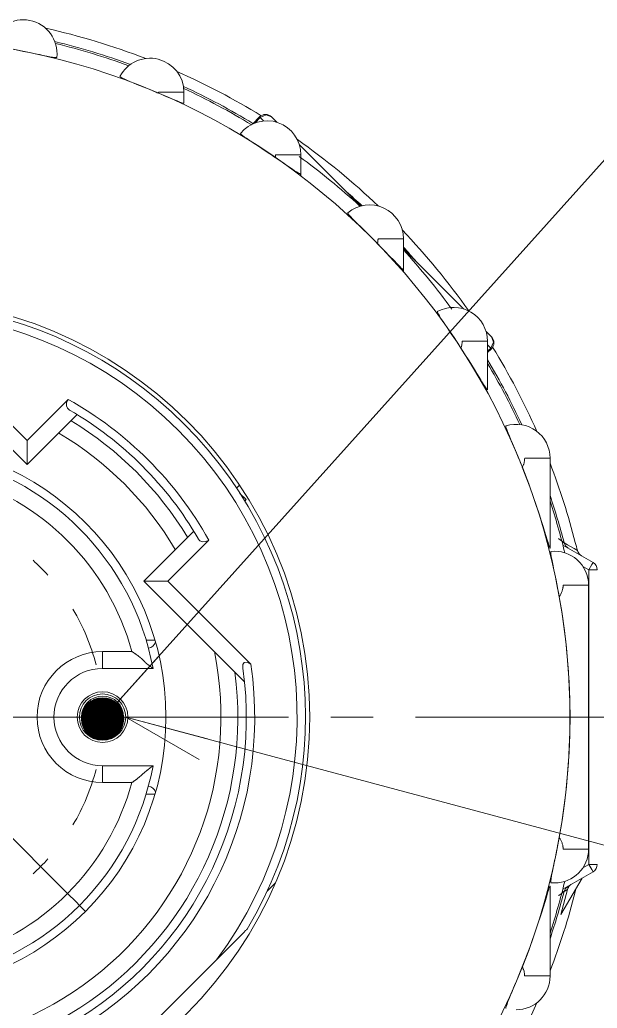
# Model space of a CAD drawing. Header units: millimetres. Extents: x 7 to 587, y 2 to 418.
# Drawn here: x 515.33 to 528.98, y 313.25 to 336.63 of the extents above; entities that cross this region are included whole.
import ezdxf

# ---------------------------------------------------------------- set-up
doc = ezdxf.new("R2010")
doc.units = ezdxf.units.MM
doc.layers.add('GR01_01', color=7, linetype='Continuous')
doc.layers.add('表題、部品表', color=7, linetype='Continuous')

# ---------------------------------------------------------------- blocks, each defined once
blk = doc.blocks.new('FXTIP_BLACKDOT_S')
at = {"color": 0, "linetype": 'Continuous', "lineweight": -2}
blk.add_line((0, 0), (-1, 0), dxfattribs=at)
at = {"color": 0, "linetype": 'Continuous', "lineweight": -2, "const_width": 0.25}
blk.add_lwpolyline([(-0.125, 0, 1), (0.125, 0, 1)], format="xyb", close=True, dxfattribs=at)
at = {"color": 0, "linetype": 'Continuous', "lineweight": -2}
blk.add_circle((0, 0), 0.25, dxfattribs=at)
blk = doc.blocks.new('FXTIP_ARROW_S')
at = {"color": 0, "linetype": 'Continuous', "lineweight": -2}
for q in [(-0.966, 0.259), (-1, 0), (-0.966, -0.259)]:
    blk.add_line((0, 0), q, dxfattribs=at)

msp = doc.modelspace()

# ---------------------------------------------------------------- linework, layer by layer
at = {"layer": 'GR01_01', "color": 3, "linetype": 'Continuous', "lineweight": 13}
for p, q in [((519.209, 334.665), (519.209, 334.922)), ((520.999, 334.336), (520.831, 334.168)), ((521.014, 334.321), (520.883, 334.19)), ((521.094, 334.241), (521.014, 334.321)), ((521.282, 334.336), (521.408, 334.21)), ((521.941, 333.677), (523.39, 332.228)), ((521.976, 332.949), (521.976, 333.443)), ((524.4, 330.669), (524.4, 331.454)), ((524.4, 331.218), (525.822, 329.796)), ((526.355, 329.263), (526.481, 329.137)), ((526.39, 327.884), (526.39, 329.029)), ((526.466, 328.869), (526.39, 328.945)), ((526.39, 328.793), (526.466, 328.869)), ((526.39, 328.763), (526.481, 328.854)), ((513.534, 328.649), (515.502, 326.681)), ((515.502, 326.115), (513.119, 328.498)), ((515.502, 326.681), (516.473, 327.651)), ((516.683, 327.296), (515.502, 326.115)), ((515.502, 326.115), (515.502, 326.681)), ((527.869, 324.141), (527.869, 326.263)), ((520.527, 325.624), (520.455, 325.552)), ((520.681, 325.283), (520.535, 325.428)), ((520.681, 325.283), (520.647, 325.25)), ((518.26, 323.357), (519.441, 324.538)), ((519.796, 324.328), (518.826, 323.357)), ((528.172, 324.209), (528.885, 323.798)), ((528.785, 323.624), (528.645, 323.705)), ((528.785, 316.655), (528.785, 323.624)), ((520.643, 320.974), (518.26, 323.357)), ((518.26, 323.357), (518.826, 323.357)), ((518.826, 323.357), (520.794, 321.389)), ((528.779, 317.018), (528.779, 323.261)), ((518.316, 321.96), (518.525, 321.96)), ((517.285, 321.69), (517.978, 321.69)), ((517.285, 321.29), (518.479, 321.29)), ((513.785, 320.14), (521.685, 320.14)), ((516.035, 320.14), (515.035, 320.14)), ((517.035, 320.14), (517.535, 320.14)), ((518.535, 320.14), (519.535, 320.14)), ((522.685, 320.14), (523.685, 320.14)), ((524.685, 320.14), (532.585, 320.14)), ((516.457, 315.968), (513.098, 319.327)), ((513.098, 319.327), (516.457, 315.968)), ((518.479, 318.99), (517.285, 318.99)), ((517.978, 318.59), (517.285, 318.59)), ((518.525, 318.32), (518.316, 318.32)), ((528.645, 316.575), (528.785, 316.655)), ((528.885, 316.482), (528.172, 316.071)), ((521.178, 316.022), (521.376, 316.22)), ((527.869, 314.017), (527.869, 316.138)), ((528.127, 315.469), (528.625, 316.332)), ((528.625, 316.332), (528.127, 315.469)), ((528.127, 315.469), (528.283, 316.065)), ((528.466, 316.009), (528.489, 316.097)), ((516.881, 315.544), (516.74, 315.685)), ((516.74, 315.685), (516.881, 315.544)), ((519.98, 314.4), (518.025, 312.445))]:
    msp.add_line(p, q, dxfattribs=at)
for points in [[(516.202, 335.747), (516.2, 335.742), (516.182, 335.74), (516.149, 335.743), (516.1, 335.75), (516.038, 335.76), (515.965, 335.774), (515.881, 335.79), (515.79, 335.809), (515.693, 335.829), (515.594, 335.85), (515.506, 335.869), (515.418, 335.887), (515.241, 335.92), (515.067, 335.953), (514.974, 335.971), (514.888, 335.988), (514.811, 336.004), (514.746, 336.019), (514.695, 336.032), (514.66, 336.042), (514.639, 336.052), (514.639, 336.055), (514.639, 336.058)], [(518.609, 334.897), (518.579, 334.909), (518.55, 334.922), (518.49, 334.948), (518.429, 334.973), (518.263, 335.041), (518.098, 335.106), (518.011, 335.142), (517.929, 335.176), (517.857, 335.207), (517.797, 335.234), (517.749, 335.256), (517.717, 335.274), (517.698, 335.287), (517.699, 335.293)], [(518.609, 334.922), (519.034, 334.922), (519.209, 334.922)], [(518.609, 334.922), (518.609, 334.916), (518.609, 334.909), (518.609, 334.897)], [(518.609, 334.897), (518.609, 334.897)], [(519.209, 334.662), (519.201, 334.662), (519.193, 334.661), (519.161, 334.67), (519.114, 334.687), (519.046, 334.713), (518.965, 334.746), (518.869, 334.786), (518.765, 334.83), (518.688, 334.863), (518.609, 334.897)], [(521.014, 334.321), (521.151, 334.384), (521.282, 334.336)], [(521.014, 334.321), (521.008, 334.327), (521.003, 334.332), (521.001, 334.334), (520.999, 334.336)], [(521.37, 333.377), (521.366, 333.379), (521.358, 333.385), (521.354, 333.387), (521.28, 333.439), (521.205, 333.489), (521.055, 333.588), (520.906, 333.685), (520.827, 333.737), (520.754, 333.786), (520.69, 333.83), (520.636, 333.868), (520.594, 333.899), (520.565, 333.923), (520.557, 333.931), (520.549, 333.94), (520.55, 333.943), (520.551, 333.946)], [(521.376, 333.443), (521.376, 333.439), (521.375, 333.431), (521.375, 333.427), (521.375, 333.418), (521.374, 333.41), (521.373, 333.393), (521.371, 333.385), (521.37, 333.377)], [(521.976, 333.443), (521.8, 333.443), (521.376, 333.443)], [(521.37, 333.377), (521.436, 333.331), (521.501, 333.286), (521.595, 333.222), (521.685, 333.161), (521.755, 333.113), (521.819, 333.071), (521.868, 333.039), (521.91, 333.013), (521.942, 332.994), (521.964, 332.983), (521.97, 332.983), (521.976, 332.983)], [(523.785, 331.343), (523.78, 331.348), (523.775, 331.353), (523.765, 331.363), (523.702, 331.428), (523.638, 331.493), (523.51, 331.619), (523.383, 331.742), (523.316, 331.809), (523.254, 331.871), (523.199, 331.927), (523.153, 331.975), (523.118, 332.014), (523.094, 332.043), (523.089, 332.053), (523.083, 332.062), (523.084, 332.065), (523.086, 332.068)], [(523.8, 331.454), (523.8, 331.447), (523.8, 331.44), (523.799, 331.426), (523.799, 331.424), (523.799, 331.422), (523.799, 331.42), (523.799, 331.418), (523.798, 331.415), (523.798, 331.413), (523.798, 331.411), (523.797, 331.404), (523.797, 331.401), (523.796, 331.397), (523.792, 331.37), (523.785, 331.343)], [(523.785, 331.343), (523.874, 331.251), (523.962, 331.159), (524.073, 331.044), (524.178, 330.936), (524.242, 330.87), (524.299, 330.813), (524.336, 330.776), (524.351, 330.762), (524.367, 330.747), (524.385, 330.732), (524.397, 330.725), (524.398, 330.725), (524.4, 330.725), (524.399, 330.732)], [(523.8, 331.454), (524.224, 331.454), (524.4, 331.454)], [(525.759, 328.87), (525.746, 328.889), (525.734, 328.908), (525.684, 328.984), (525.635, 329.06), (525.534, 329.208), (525.434, 329.354), (525.38, 329.433), (525.332, 329.506), (525.289, 329.571), (525.254, 329.628), (525.227, 329.672), (525.209, 329.705), (525.205, 329.716), (525.201, 329.727), (525.203, 329.729), (525.205, 329.731)], [(525.79, 329.029), (525.79, 329.024), (525.79, 329.019), (525.789, 329.009), (525.789, 329.004), (525.789, 329.001), (525.789, 328.998), (525.788, 328.993), (525.788, 328.988), (525.785, 328.968), (525.784, 328.958), (525.782, 328.948), (525.772, 328.908), (525.759, 328.87)], [(526.39, 329.029), (526.214, 329.029), (525.79, 329.029)], [(526.466, 328.869), (526.529, 329.006), (526.481, 329.137)], [(526.388, 327.887), (526.39, 327.878), (526.386, 327.878), (526.377, 327.889), (526.37, 327.898), (526.363, 327.908), (526.351, 327.925), (526.339, 327.943), (526.312, 327.986), (526.258, 328.072), (526.228, 328.12), (526.139, 328.265), (526.079, 328.362), (525.953, 328.565), (525.856, 328.717), (525.759, 328.87)], [(526.466, 328.869), (526.472, 328.863), (526.477, 328.858), (526.479, 328.856), (526.481, 328.854)], [(516.505, 327.401), (516.458, 327.444), (516.434, 327.501), (516.435, 327.585), (516.473, 327.651)], [(527.212, 326.05), (527.206, 326.066), (527.199, 326.083), (527.186, 326.116), (527.152, 326.2), (527.118, 326.284), (527.048, 326.449), (526.978, 326.612), (526.942, 326.699), (526.908, 326.781), (526.879, 326.853), (526.855, 326.915), (526.838, 326.965), (526.832, 326.982), (526.827, 327), (526.825, 327.011), (526.823, 327.022), (526.828, 327.026)], [(527.269, 326.263), (527.268, 326.249), (527.268, 326.242), (527.268, 326.235), (527.268, 326.233), (527.267, 326.232), (527.267, 326.228), (527.267, 326.225), (527.266, 326.221), (527.266, 326.214), (527.265, 326.211), (527.265, 326.207), (527.262, 326.194), (527.26, 326.18), (527.254, 326.153), (527.246, 326.126), (527.241, 326.113), (527.236, 326.1), (527.23, 326.087), (527.225, 326.075), (527.219, 326.062), (527.212, 326.05)], [(527.269, 326.263), (527.481, 326.263), (527.781, 326.263), (527.869, 326.263)], [(527.212, 326.05), (527.387, 325.59), (527.549, 325.129), (527.609, 324.948), (527.667, 324.768), (527.704, 324.651), (527.74, 324.535), (527.771, 324.433), (527.801, 324.335), (527.821, 324.268), (527.841, 324.207), (527.848, 324.184), (527.852, 324.173), (527.855, 324.163), (527.861, 324.147), (527.863, 324.143), (527.866, 324.138), (527.868, 324.136), (527.868, 324.137), (527.869, 324.138), (527.868, 324.145), (527.868, 324.151), (527.867, 324.156)], [(519.796, 324.328), (519.731, 324.291), (519.647, 324.289), (519.588, 324.312), (519.546, 324.36)], [(528.069, 324.364), (528.078, 324.357), (528.087, 324.351), (528.097, 324.342), (528.118, 324.326), (528.133, 324.315), (528.137, 324.311), (528.142, 324.308), (528.146, 324.305), (528.15, 324.301), (528.155, 324.298), (528.158, 324.295), (528.162, 324.292), (528.169, 324.287), (528.176, 324.281), (528.188, 324.272), (528.196, 324.266), (528.199, 324.264), (528.201, 324.262)], [(528.295, 324.138), (528.236, 324.191), (528.201, 324.262)], [(528.201, 324.262), (528.281, 324.217), (528.439, 324.127), (528.517, 324.082)], [(528.517, 324.082), (528.505, 324.125), (528.492, 324.172), (528.479, 324.221), (528.466, 324.27)], [(528.517, 324.082), (528.525, 324.06), (528.53, 324.049), (528.535, 324.039), (528.547, 324.02), (528.56, 324.002), (528.575, 323.986), (528.583, 323.979), (528.591, 323.972), (528.595, 323.968), (528.599, 323.965), (528.603, 323.962), (528.607, 323.959), (528.612, 323.956), (528.616, 323.953), (528.625, 323.947)], [(528.086, 322.987), (528.075, 323.04), (528.065, 323.094), (528.049, 323.183), (528.032, 323.272), (527.995, 323.448), (527.959, 323.621), (527.94, 323.714), (527.923, 323.8), (527.908, 323.877), (527.897, 323.942), (527.889, 323.994), (527.886, 324.031), (527.886, 324.043), (527.887, 324.054), (527.889, 324.055), (527.892, 324.057)], [(528.885, 323.798), (528.856, 323.747), (528.785, 323.624)], [(528.985, 323.624), (528.926, 323.624), (528.785, 323.624)], [(528.179, 323.261), (528.179, 323.257), (528.179, 323.248), (528.178, 323.243), (528.178, 323.238), (528.178, 323.236), (528.178, 323.234), (528.178, 323.231), (528.178, 323.229), (528.177, 323.224), (528.176, 323.215), (528.175, 323.206), (528.174, 323.197), (528.172, 323.188), (528.164, 323.152), (528.159, 323.134), (528.153, 323.117), (528.139, 323.083), (528.123, 323.049), (528.105, 323.017), (528.086, 322.987)], [(528.779, 323.261), (528.603, 323.261), (528.179, 323.261)], [(528.086, 317.293), (528.145, 317.646), (528.196, 318.001), (528.219, 318.178), (528.24, 318.356), (528.259, 318.534), (528.276, 318.712), (528.304, 319.069), (528.325, 319.426), (528.337, 319.783), (528.341, 320.141), (528.337, 320.499), (528.324, 320.857), (528.304, 321.214), (528.276, 321.57), (528.24, 321.926), (528.196, 322.28), (528.145, 322.634), (528.086, 322.987)], [(517.285, 321.69), (517.285, 321.548), (517.285, 321.348), (517.285, 321.29)], [(517.978, 321.69), (517.986, 321.684), (517.991, 321.682), (517.999, 321.676), (518.004, 321.673), (518.013, 321.667), (518.017, 321.665), (518.021, 321.662), (518.026, 321.659), (518.03, 321.656), (518.034, 321.653), (518.039, 321.65), (518.043, 321.647), (518.047, 321.644), (518.056, 321.638), (518.061, 321.635), (518.065, 321.632), (518.074, 321.626), (518.078, 321.623), (518.086, 321.617), (518.091, 321.614), (518.095, 321.611), (518.099, 321.608), (518.108, 321.602), (518.112, 321.599), (518.116, 321.595), (518.125, 321.589), (518.133, 321.583), (518.138, 321.579), (518.142, 321.576), (518.146, 321.573), (518.15, 321.569), (518.154, 321.566), (518.158, 321.563), (518.162, 321.56), (518.167, 321.556), (518.175, 321.549), (518.179, 321.546), (518.183, 321.543), (518.187, 321.539), (518.191, 321.536), (518.195, 321.532), (518.199, 321.529), (518.207, 321.522), (518.211, 321.518), (518.215, 321.515), (518.218, 321.511), (518.222, 321.508), (518.226, 321.504), (518.23, 321.5), (518.234, 321.497), (518.238, 321.493), (518.241, 321.489), (518.245, 321.486), (518.249, 321.482), (518.253, 321.478), (518.256, 321.475), (518.26, 321.471), (518.264, 321.467), (518.267, 321.463), (518.271, 321.46), (518.274, 321.456), (518.278, 321.452), (518.281, 321.448), (518.288, 321.44), (518.292, 321.437), (518.295, 321.433), (518.299, 321.429), (518.301, 321.427), (518.303, 321.425), (518.305, 321.423), (518.307, 321.421), (518.309, 321.42), (518.311, 321.418), (518.316, 321.414), (518.318, 321.412), (518.32, 321.41), (518.322, 321.408), (518.324, 321.406), (518.327, 321.405), (518.329, 321.403), (518.331, 321.401), (518.334, 321.399), (518.336, 321.397), (518.338, 321.395), (518.341, 321.394), (518.343, 321.392), (518.348, 321.388), (518.351, 321.386), (518.353, 321.384), (518.356, 321.383), (518.358, 321.381), (518.361, 321.379), (518.363, 321.377), (518.366, 321.375), (518.368, 321.373), (518.371, 321.372), (518.373, 321.37), (518.379, 321.366), (518.381, 321.364), (518.386, 321.36), (518.392, 321.357), (518.394, 321.355), (518.399, 321.351), (518.402, 321.349), (518.405, 321.347), (518.407, 321.345), (518.41, 321.344), (518.412, 321.342), (518.415, 321.34), (518.417, 321.338), (518.42, 321.336), (518.423, 321.334), (518.426, 321.331), (518.432, 321.326), (518.438, 321.322), (518.443, 321.318), (518.446, 321.316), (518.448, 321.314), (518.45, 321.312), (518.453, 321.31), (518.455, 321.309), (518.457, 321.307), (518.459, 321.306), (518.461, 321.304), (518.463, 321.303), (518.464, 321.301), (518.467, 321.299), (518.469, 321.298), (518.47, 321.297), (518.471, 321.296), (518.473, 321.295), (518.474, 321.294), (518.475, 321.293), (518.476, 321.292), (518.477, 321.292), (518.477, 321.291), (518.478, 321.291), (518.478, 321.29), (518.479, 321.29), (518.479, 321.29), (518.479, 321.29)], [(520.605, 321.295), (520.605, 321.384), (520.636, 321.431), (520.711, 321.442), (520.794, 321.389)], [(517.285, 318.59), (517.285, 318.731), (517.285, 318.931), (517.285, 318.99)], [(518.479, 318.99), (518.479, 318.99), (518.479, 318.99), (518.479, 318.989), (518.478, 318.989), (518.478, 318.989), (518.478, 318.989), (518.478, 318.989), (518.478, 318.989), (518.477, 318.988), (518.477, 318.988), (518.477, 318.988), (518.476, 318.988), (518.476, 318.987), (518.475, 318.987), (518.475, 318.987), (518.475, 318.986), (518.474, 318.986), (518.474, 318.985), (518.473, 318.985), (518.472, 318.984), (518.471, 318.984), (518.471, 318.983), (518.469, 318.982), (518.469, 318.981), (518.468, 318.981), (518.467, 318.98), (518.466, 318.98), (518.465, 318.979), (518.464, 318.978), (518.463, 318.977), (518.462, 318.976), (518.461, 318.975), (518.459, 318.974), (518.457, 318.972), (518.456, 318.971), (518.455, 318.97), (518.453, 318.97), (518.452, 318.969), (518.45, 318.967), (518.449, 318.966), (518.447, 318.965), (518.446, 318.964), (518.445, 318.963), (518.442, 318.961), (518.441, 318.96), (518.439, 318.959), (518.438, 318.957), (518.436, 318.956), (518.433, 318.954), (518.432, 318.953), (518.43, 318.952), (518.427, 318.949), (518.423, 318.947), (518.42, 318.944), (518.418, 318.943), (518.417, 318.941), (518.415, 318.94), (518.411, 318.937), (518.409, 318.936), (518.405, 318.933), (518.403, 318.931), (518.401, 318.93), (518.397, 318.927), (518.395, 318.925), (518.393, 318.923), (518.391, 318.922), (518.389, 318.92), (518.385, 318.917), (518.383, 318.915), (518.38, 318.913), (518.378, 318.912), (518.376, 318.91), (518.374, 318.908), (518.371, 318.906), (518.369, 318.905), (518.367, 318.903), (518.365, 318.901), (518.362, 318.899), (518.36, 318.897), (518.357, 318.895), (518.355, 318.893), (518.352, 318.891), (518.348, 318.888), (518.345, 318.886), (518.342, 318.884), (518.34, 318.881), (518.335, 318.877), (518.332, 318.875), (518.33, 318.873), (518.327, 318.871), (518.324, 318.869), (518.322, 318.867), (518.316, 318.862), (518.314, 318.86), (518.311, 318.858), (518.305, 318.853), (518.302, 318.851), (518.3, 318.849), (518.297, 318.846), (518.294, 318.844), (518.291, 318.842), (518.288, 318.839), (518.276, 318.828), (518.263, 318.817), (518.246, 318.803), (518.23, 318.789), (518.21, 318.771), (518.189, 318.754), (518.165, 318.733), (518.141, 318.712), (518.124, 318.699), (518.108, 318.685), (518.093, 318.673), (518.085, 318.667), (518.078, 318.661), (518.071, 318.656), (518.063, 318.65), (518.049, 318.64), (518.043, 318.635), (518.036, 318.63), (518.023, 318.621), (518.011, 318.612), (518.005, 318.608), (517.999, 318.604), (517.988, 318.597), (517.978, 318.59)], [(527.892, 316.223), (527.89, 316.223), (527.887, 316.224), (527.885, 316.238), (527.886, 316.244), (527.886, 316.247), (527.886, 316.251), (527.886, 316.254), (527.886, 316.258), (527.887, 316.266), (527.889, 316.285), (527.892, 316.307), (527.894, 316.319), (527.896, 316.332), (527.898, 316.346), (527.901, 316.36), (527.904, 316.375), (527.906, 316.39), (527.912, 316.423), (527.919, 316.458), (527.926, 316.495), (527.934, 316.534), (527.942, 316.574), (527.946, 316.595), (527.95, 316.616), (527.952, 316.627), (527.955, 316.638), (527.959, 316.66), (527.968, 316.704), (527.977, 316.748), (527.987, 316.793), (527.996, 316.838), (528.006, 316.883), (528.016, 316.928), (528.02, 316.951), (528.025, 316.973), (528.027, 316.985), (528.03, 316.996), (528.034, 317.019), (528.039, 317.041), (528.043, 317.064), (528.045, 317.076), (528.049, 317.099), (528.051, 317.11), (528.06, 317.156), (528.068, 317.202), (528.077, 317.247), (528.086, 317.293)], [(528.179, 317.018), (528.179, 317.023), (528.179, 317.032), (528.178, 317.039), (528.178, 317.041), (528.178, 317.044), (528.178, 317.046), (528.178, 317.048), (528.178, 317.051), (528.177, 317.055), (528.176, 317.064), (528.175, 317.074), (528.174, 317.083), (528.172, 317.092), (528.168, 317.11), (528.164, 317.128), (528.159, 317.145), (528.153, 317.163), (528.139, 317.197), (528.131, 317.214), (528.123, 317.23), (528.105, 317.262), (528.086, 317.293)], [(528.779, 317.018), (528.603, 317.018), (528.179, 317.018)], [(528.785, 316.655), (528.856, 316.533), (528.885, 316.482)], [(528.785, 316.655), (528.926, 316.655), (528.985, 316.655)], [(527.867, 316.123), (527.868, 316.135), (527.869, 316.142), (527.868, 316.143), (527.867, 316.144), (527.865, 316.141), (527.862, 316.134), (527.86, 316.128), (527.858, 316.123), (527.849, 316.099), (527.844, 316.085), (527.84, 316.07), (527.812, 315.982), (527.782, 315.884), (527.672, 315.528), (527.551, 315.158), (527.388, 314.693), (527.212, 314.23)], [(528.201, 316.018), (528.236, 316.089), (528.295, 316.141)], [(528.283, 316.065), (528.289, 316.084), (528.293, 316.093), (528.297, 316.103), (528.302, 316.112), (528.307, 316.121), (528.313, 316.129), (528.319, 316.138), (528.325, 316.145), (528.332, 316.153), (528.346, 316.167), (528.354, 316.173), (528.362, 316.179), (528.379, 316.19)], [(516.457, 315.968), (516.657, 315.768), (516.74, 315.685)], [(516.457, 315.968), (516.657, 315.768), (516.74, 315.685)], [(528.201, 316.018), (528.199, 316.016), (528.196, 316.014), (528.192, 316.011), (528.188, 316.007), (528.176, 315.999), (528.162, 315.988), (528.154, 315.981), (528.137, 315.968), (528.128, 315.961), (528.108, 315.945), (528.087, 315.929), (528.078, 315.922), (528.069, 315.916)], [(528.283, 316.065), (528.242, 316.041), (528.201, 316.018)], [(520.704, 315.124), (520.703, 315.123), (520.702, 315.122), (520.699, 315.119), (520.697, 315.117), (520.694, 315.114), (520.692, 315.112), (520.68, 315.1), (520.668, 315.088), (520.623, 315.043), (520.6, 315.02), (520.475, 314.895), (520.27, 314.69), (520.12, 314.54), (520.026, 314.446), (519.98, 314.4)], [(526.828, 313.253), (526.826, 313.255), (526.823, 313.256), (526.824, 313.265), (526.825, 313.274), (526.83, 313.29), (526.835, 313.306), (526.851, 313.352), (526.873, 313.411), (526.901, 313.481), (526.933, 313.56), (526.969, 313.646), (527.008, 313.736), (527.047, 313.829), (527.083, 313.912), (527.118, 313.995), (527.166, 314.113), (527.212, 314.23)], [(527.269, 314.017), (527.268, 314.031), (527.268, 314.038), (527.268, 314.045), (527.268, 314.046), (527.267, 314.048), (527.267, 314.052), (527.267, 314.055), (527.266, 314.059), (527.266, 314.066), (527.265, 314.069), (527.265, 314.072), (527.262, 314.086), (527.26, 314.1), (527.254, 314.127), (527.246, 314.153), (527.241, 314.166), (527.236, 314.179), (527.23, 314.192), (527.225, 314.205), (527.219, 314.218), (527.212, 314.23)], [(527.869, 314.017), (527.781, 314.017), (527.481, 314.017), (527.269, 314.017)]]:
    msp.add_lwpolyline(points, dxfattribs=at)
for centre, radius in [((512.285, 320.14), 16.054), ((512.285, 320.14), 9.9), ((512.285, 320.14), 6.5), ((517.285, 320.14), 0.6), ((517.285, 320.14), 0.549), ((517.285, 320.14), 0.498), ((517.285, 320.14), 0.448), ((517.285, 320.14), 0.397), ((517.285, 320.14), 0.346), ((517.285, 320.14), 0.295), ((517.285, 320.14), 0.244), ((517.285, 320.14), 0.194), ((517.285, 320.14), 0.143), ((517.285, 320.14), 0.092), ((517.285, 320.14), 0.0412)]:
    msp.add_circle(centre, radius, dxfattribs=at)
for centre, radius, start, end in [((515.406, 335.832), 0.802, 353.7421, 163.8123), ((512.285, 320.14), 16.7, 68.8695, 77.3805), ((512.285, 320.14), 16.442, 69.8653, 76.3874), ((512.285, 320.14), 16.4, 69.9574, 76.2926), ((518.408, 334.922), 0.802, 0, 152.4938), ((512.285, 320.14), 16.7, 58.4038, 66.1305), ((512.285, 320.14), 16.442, 58.6374, 65.1382), ((512.285, 320.14), 16.4, 58.6723, 65.0426), ((521.14, 334.195), 0.2, 45, 135), ((521.174, 333.443), 0.802, 0, 141.3052), ((512.285, 320.14), 16.7, 46.3695, 54.8805), ((512.285, 320.14), 16.4, 47.4574, 53.9571), ((512.285, 320.14), 16.442, 47.3647, 49.0795), ((523.599, 331.454), 0.802, 0, 129.9927), ((512.285, 320.14), 16.7, 35.1195, 43.6305), ((512.285, 320.14), 16.442, 40.9228, 42.5362), ((512.285, 320.14), 16.4, 36.0429, 42.3756), ((512.285, 320.14), 9.8, 329.2134, 120.7866), ((512.285, 320.14), 9.6, 323.2771, 126.7229), ((525.588, 329.029), 0.802, 0, 118.7986), ((526.34, 328.995), 0.2, 0, 45), ((526.34, 328.995), 0.2, 315, 0), ((512.285, 320.14), 16.7, 23.8695, 31.5962), ((512.285, 320.14), 16.442, 24.8641, 30.9215), ((512.285, 320.14), 16.4, 24.9574, 30.6754), ((512.285, 320.14), 8.6, 29.1419, 60.8581), ((512.285, 320.14), 8.4, 30.1656, 59.8368), ((512.285, 320.14), 8.2, 31.2413, 58.7531), ((527.067, 326.263), 0.802, 0, 107.4916), ((512.285, 320.14), 7.8, 30.5213, 59.4731), ((512.285, 320.14), 6.3, 10.5177, 79.4823), ((512.285, 320.14), 16.7, 14.3199, 21.0676), ((512.285, 320.14), 9.6, 143.2771, 306.7229), ((512.285, 320.14), 5.9, 15.231, 74.769), ((512.285, 320.14), 16.442, 14.5184, 18.592), ((512.285, 320.14), 16.4, 13.7074, 18.1533), ((512.285, 320.14), 9.8, 149.2134, 300.7866), ((527.977, 323.261), 0.802, 0, 96.2925), ((512.285, 320.14), 8.6, 154.4994, 8.3528), ((512.285, 320.14), 5, 42.1352, 47.8648), ((528.785, 323.624), 0.2, 0, 60), ((512.285, 320.14), 8.4, 155.9399, 7.9034), ((512.285, 320.14), 5, 14.3239, 30.6761), ((518.345, 321.97), 0.2, 277.1967, 344.3825), ((512.285, 320.14), 7.8, 180, 11.4413), ((517.285, 320.14), 1.55, 90, 270), ((517.285, 320.14), 1.15, 90, 270), ((512.285, 320.14), 8.2, 180, 7.4363), ((512.285, 320.14), 5, 0, 2.8648), ((512.285, 320.14), 5, 357.1352, 0), ((512.285, 320.14), 6.3, 315, 349.4823), ((512.285, 320.14), 5, 329.3239, 345.6761), ((512.285, 320.14), 5.9, 315, 344.769), ((518.345, 318.31), 0.2, 15.6161, 82.8006), ((527.977, 317.018), 0.802, 270, 0), ((512.285, 320.14), 5, 312.1352, 317.8648), ((528.785, 316.655), 0.2, 300, 0), ((512.285, 320.14), 16.4, 341.8467, 346.2926), ((527.977, 317.018), 0.802, 263.7417, 270), ((512.285, 320.14), 5.9, 285.231, 315), ((512.285, 320.14), 16.442, 341.408, 345.4816), ((512.285, 320.14), 16.7, 338.9324, 345.6801), ((512.285, 320.14), 6.3, 280.5177, 315), ((527.067, 314.017), 0.802, 270, 0), ((512.285, 320.14), 16.7, 327.6195, 336.1305)]:
    msp.add_arc(centre, radius, start, end, dxfattribs=at)
at = {"layer": '表題、部品表', "color": 3, "linetype": 'Continuous', "lineweight": 13}
msp.add_line((517.285, 320.099), (529.315, 333.496), dxfattribs=at)
at = {"layer": '表題、部品表', "color": 7, "linetype": 'Continuous', "lineweight": 13}
msp.add_line((517.834, 320.14), (535.283, 315.465), dxfattribs=at)

# ---------------------------------------------------------------- block references
at = {"layer": '表題、部品表', "color": 3, "linetype": 'Continuous', "lineweight": 13, "xscale": 2, "yscale": 2, "rotation": 228.0761634503432}
msp.add_blockref('FXTIP_BLACKDOT_S', (517.285, 320.099), dxfattribs=at)
at = {"layer": '表題、部品表', "color": 7, "linetype": 'Continuous', "lineweight": 13, "xscale": 2, "yscale": 2, "rotation": 165}
msp.add_blockref('FXTIP_ARROW_S', (517.834, 320.14), dxfattribs=at)

doc.saveas('drawing.dxf')
